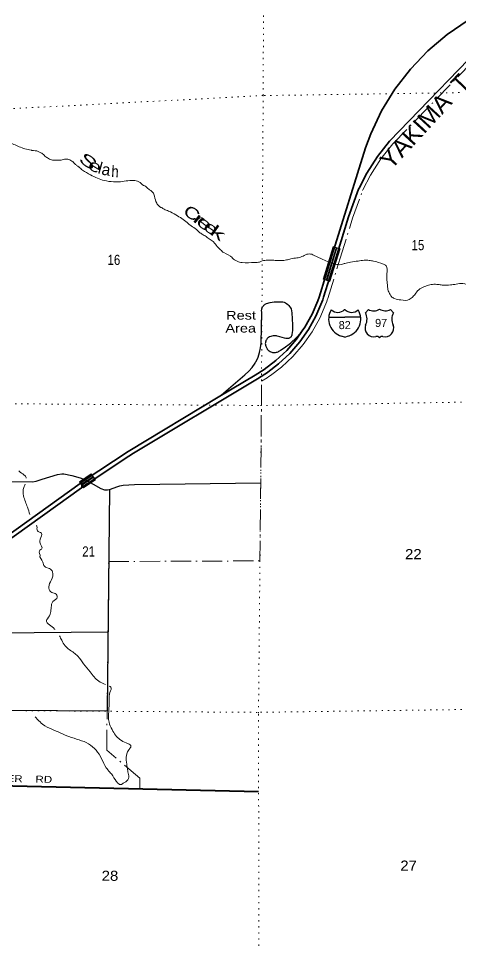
# Model space of a CAD drawing. Header units: feet. Extents: x -6 to 252658, y -374658 to -170635.
# Drawn here: x 135743 to 143383, y -304377 to -288362 of the extents above; entities that cross this region are included whole.
import ezdxf
from ezdxf.enums import TextEntityAlignment as Align

# ---------------------------------------------------------------- set-up
doc = ezdxf.new("R2010")
doc.units = ezdxf.units.FT
doc.header["$LTSCALE"] = 70
doc.header["$PDMODE"] = 32
doc.header["$PDSIZE"] = 35
doc.linetypes.add('DOT_DASHED', pattern=[7.7, 5, -1.2, 0.3, -1.2])
doc.linetypes.add('DOTTED', pattern=[1.5, 0.3, -1.2])
for name, color, linetype, lineweight in [('15', 7, 'Continuous', 25), ('16', 7, 'Continuous', 25), ('18', 7, 'Continuous', 35), ('26', 7, 'Continuous', 40), ('27', 7, 'Continuous', 13), ('29', 7, 'Continuous', 25), ('39', 7, 'Continuous', 13), ('44', 7, 'DOT_DASHED', 13), ('45', 7, 'Continuous', 25), ('55', 7, 'Continuous', 13), ('7', 7, 'DOTTED', 13)]:
    doc.layers.add(name, color=color, linetype=linetype, lineweight=lineweight)
doc.layers.add('41', color=7, linetype='Continuous')

msp = doc.modelspace()

# ---------------------------------------------------------------- linework, layer by layer
at = {"layer": '15'}
for p, q in [((141118.37, -293537.54), (141394.78, -293537.54)), ((141391.08, -293406.07), (141393.98, -293403.16)), ((141397.15, -293405.54), (141393.72, -293403.16)), ((141394.78, -293883.12), (141330.89, -293865.16)), ((141394.25, -293883.38), (141457.88, -293864.64))]:
    msp.add_line(p, q, dxfattribs=at)
msp.add_lwpolyline([(141670.14, -293537.54), (141394.25, -293537.54), (141394.78, -293537.54)], dxfattribs=at)
for centre, radius, start, end in [((141421, -293572.64), 306.13, 148.44439, 254.43381), ((141272.4, -293290.04), 165.66, 227.34181, 315.81194), ((141516.09, -293290.04), 165.66, 224.18844, 312.69399), ((141367.49, -293572.64), 306.13, 283.08087, 31.62481)]:
    msp.add_arc(centre, radius, start, end, dxfattribs=at)
at = {"layer": '16'}
for p, q in [((141751.83, -293462.98), (141803.14, -293404.22)), ((141994.9, -293398.25), (141994.62, -293398.45)), ((142186.99, -293404.13), (142238.38, -293462.98))]:
    msp.add_line(p, q, dxfattribs=at)
for centre, radius, start, end in [((141558.85, -293573.61), 222.05, 332.97043, 29.75871), ((141894.22, -293246.56), 182.07, 239.97227, 303.45418), ((142096, -293247.06), 181.52, 236.33975, 300.08743), ((142095.99, -293246.56), 182.07, 236.54582, 236.59441), ((142431.35, -293573.61), 222.05, 150.24129, 207.02957), ((141898.04, -293728.51), 151.42, 159.09177, 283.81923), ((142092.16, -293728.51), 151.42, 256.18077, 20.90823)]:
    msp.add_arc(centre, radius, start, end, dxfattribs=at)
for centre, major_axis, start_param, end_param in [((141953.38, -293927.33), (-19.56, 51.67), 4.95877769, 6.28318531), ((142036.83, -293927.33), (19.56, 51.67), 0, 1.32637542)]:
    msp.add_ellipse(centre, major_axis=major_axis, ratio=0.929097, start_param=start_param, end_param=end_param, dxfattribs=at)
at = {"layer": '18'}
for points in [[(140658.4, -293777.91), (140704, -293712.85), (140828.37, -293488.73), (140928.64, -293252.83), (140949.82, -293192.27), (141171.92, -292475.48), (141751.66, -290604.51), (141844.07, -290360.61), (142033.43, -289964.16), (142263.2, -289589.68), (142530.85, -289241.27), (142833.45, -288922.75), (143167.69, -288637.6), (143529.91, -288388.95)], [(132453.29, -299638.99), (136648.61, -296628.1), (136899.25, -296448.22), (136924.61, -296430.02), (136949.25, -296413.69), (137655.4, -295945.6), (137681.6, -295928.23), (137705.4, -295913.92), (139881.35, -294605.37), (140011.07, -294524.22), (140037.75, -294507.53), (140061.07, -294489.97), (140249.25, -294348.31), (140442.54, -294168.24), (140615.95, -293968.95), (140767.58, -293752.63), (140895.77, -293521.64), (140999.1, -293278.52), (141012.19, -293241.1), (141021.15, -293215.47), (141028.7, -293191.1), (141243.92, -292496.52), (141459.53, -291800.69), (141634.76, -291317.96), (141641.86, -291301.28), (141775.05, -291040.81), (141959.06, -290753.7), (142172.08, -290487.39), (144047.76, -288548.34)], [(139232.13, -294908.28), (139842.13, -294541.44), (139996.29, -294445), (140201.07, -294290.84), (140388.62, -294116.12), (140556.87, -293922.75), (140658.4, -293777.91)], [(132115.36, -299813.89), (132154.14, -299779.99), (132187.67, -299753.47), (132408.14, -299579.08), (136810.41, -296419.67), (136881.69, -296368.51), (137641.75, -295864.68), (139232.13, -294908.28)]]:
    msp.add_lwpolyline(points, dxfattribs=at)
at = {"layer": '26'}
msp.add_lwpolyline([(139899.15, -301763.01), (134635.61, -301642.9), (132665.33, -301646.08), (132122.57, -301646.96), (132069.28, -301643.43), (132016.64, -301634.36), (131965.25, -301619.83), (131915.65, -301600.01), (131868.4, -301575.11), (131824, -301545.41), (131818.12, -301540.95), (131346.25, -301165.36), (131239.16, -301080.12)], dxfattribs=at)
at = {"layer": '29'}
msp.add_line((137292.97, -299000.42), (134689.88, -299022.35), dxfattribs=at)
for points in [[(129445.27, -296369.32), (135984.79, -296390.38), (136050.68, -296380.25), (136155.47, -296344.46), (136418.28, -296263.33), (136490.89, -296254.25), (136527.2, -296256.52), (136665.43, -296285.05), (136808.58, -296322.36), (136902.25, -296359.79), (137167.1, -296510.92), (137230.64, -296531.23), (137282.83, -296533.5), (137319.66, -296527.25), (137462.24, -296471.24), (137496.13, -296460.85), (137555.12, -296451.77), (137751.35, -296437.57), (139938, -296411.48)], [(137321.55, -296526.51), (137277.16, -300369.1), (134697.28, -300350.38)]]:
    msp.add_lwpolyline(points, dxfattribs=at)
at = {"layer": '39'}
for points in [[(131997.74, -289882.49), (132072.64, -289810.75), (132102, -289772.04), (132237.99, -289640.88), (132437.5, -289472.33), (132504.73, -289418.8), (132691.43, -289314.72), (132829.97, -289211.6), (132948.95, -289134.96), (133214.53, -288957.05), (133339.21, -288864.25), (133423.92, -288780.27), (133504.34, -288682.34), (133524.21, -288671.91), (133614.86, -288583.81), (133628.75, -288575.5), (133680.2, -288536.34), (133797.4, -288471.77), (133858.65, -288420.38), (134015.72, -288340.96), (134063.22, -288305.89), (134080.86, -288283.47), (134169.92, -288217.46), (134258.45, -288123.39), (134268.13, -288105.13), (134341.22, -288043.46), (134490.46, -287974.24), (134567.79, -287924.53), (134636.68, -287852.91), (134725.28, -287762.84), (134776.88, -287731.7), (134782.87, -287729.58), (134842.6, -287704.29), (134919.51, -287632.52), (135014.41, -287556.37), (135096.92, -287462.41), (135139.48, -287379.28), (135202.03, -287291.75), (135258.99, -287226.39), (135328.18, -287170.83), (135411.58, -287122.99), (135641.75, -286981.91), (135683.19, -286944.97), (135776.12, -286870.86), (135892.59, -286768.19), (135910.34, -286751.78), (135986.98, -286665.96), (136111.28, -286553.1), (136166.67, -286509.85), (136221.5, -286438.51), (136282.66, -286383.11), (136353.41, -286303.44), (136377.22, -286288.9), (136456.21, -286221.1), (136536.67, -286125.18), (136607.21, -286035.48), (136667.03, -285909.86), (136728.3, -285756.14), (136755.58, -285713.46), (136782.2, -285636.67), (136793.12, -285578.26), (136796.87, -285564.15), (136865.85, -285394.21), (136886.46, -285317.55), (136911.54, -285264.88), (136970.22, -285081.11), (137023.82, -284945.6), (137051.11, -284902.9), (137113.58, -284811.36), (137229.62, -284686.63), (137318.46, -284608.58), (137368.06, -284577.49), (137399.51, -284542.75), (137561.25, -284393.02), (137691.45, -284274.01), (137705.35, -284265.71), (137788.41, -284199.83), (137848.06, -284170.54), (137997.27, -284099.31), (138066.54, -284047.75), (138162.95, -283945.49), (138215.63, -283866.17), (138325.75, -283643.24), (138339.14, -283608.86), (138382.14, -283547.8), (138399.78, -283447.35), (138407.11, -283370.37), (138410.77, -283264.07), (138418.11, -283176.1), (138424.94, -283061.37), (138422.65, -283047.36), (138406.97, -282963.41), (138352.13, -282908.52), (138308.14, -282857.21), (138282.48, -282824.22), (138231.17, -282776.57), (138101.86, -282654.54)], [(129180.52, -292447.38), (129268.81, -292341.26), (129348.29, -292195.19), (129394.78, -292107.98), (129443.82, -292048.8), (129494.91, -291991.6), (129529.84, -291928.69), (129561.28, -291893.95), (129740.76, -291727.8), (129835.61, -291649.65), (129884.76, -291596.48), (129939.91, -291541.2), (130042.71, -291458.87), (130232.61, -291312.58), (130337.5, -291234.22), (130390.44, -291168.94), (130404.21, -291154.62), (130443.73, -291121.72), (130550.92, -290955.03), (130601.54, -290873.75), (130676.09, -290783.97), (130693.84, -290767.56), (130705.22, -290733.21), (130811.85, -290640.78), (130883.01, -290583.16), (130964.39, -290535.36), (131035.94, -290497.81), (131137.59, -290459.65), (131207.44, -290438.17), (131293.5, -290424.39), (131303.5, -290422.19), (131478.14, -290420.66), (131554.09, -290403.07), (131621.78, -290373.62), (131715.97, -290261.37), (131771.35, -290218.11), (131842.97, -290184.56), (131894.64, -290157.44), (131969.82, -290099.74), (132058.93, -290035.74), (132137.84, -289963.92), (132277.8, -289830.68), (132372.58, -289748.52), (132497.96, -289691.81), (132547.67, -289666.73), (132654.6, -289590.33), (132660.59, -289588.2), (132785.82, -289523.49), (132845.13, -289476.13), (132870.87, -289457.56), (133006.29, -289400.65), (133016.14, -289390.42), (133057.81, -289365.51), (133178.25, -289260.75), (133316.33, -289133.56), (133458.69, -289020.34), (133502.18, -288985.35), (133569.79, -288951.89), (133589.82, -288949.47), (133654, -288946.18), (133703.59, -288915.08), (133711.47, -288906.89), (133877.4, -288767.1), (133999.77, -288658.3), (134138.12, -288545.16), (134286.74, -288443.84), (134439.36, -288342.45), (134609.79, -288226.65), (134643.28, -288193.87), (134779.2, -288058.71), (134817.05, -288043.9), (134836.62, -288017.42), (134854.53, -288009.03), (134919.51, -287943.52), (135073.33, -287799.96), (135079.27, -287795.83), (135213.77, -287690.79), (135252.07, -287637.91), (135323.54, -287564.61), (135462.83, -287421.65), (135550.8, -287330.01), (135653.44, -287227.38), (135710.25, -287165.07), (135774.4, -287097.26), (135888.03, -286987.29), (135930.18, -286956.14), (136088.7, -286806.77), (136195, -286709.63), (136358.12, -286541.02), (136496.48, -286398.97), (136507.48, -286373.31), (136659.59, -286212.03), (136720.07, -286140.56), (136797.05, -286041.59), (136835.54, -285982.94), (136859.36, -285951.79), (136914.34, -285814.33)], [(134248.65, -289848.19), (134304.58, -289898.55), (134387.74, -289971.74), (134471.38, -290087.05), (134579.31, -290218.11), (134660.03, -290255.22), (134894.36, -290382.71), (135017.27, -290423.31), (135172.16, -290451.47), (135377.21, -290479.02), (135564.26, -290510.8), (135753.8, -290584.68), (135854.59, -290621.54), (135961.26, -290646.3), (135973.33, -290648.16), (136083.94, -290666.84), (136132.41, -290692.32), (136160.68, -290706.01), (136215.49, -290759.5), (136247.84, -290779.16), (136312.46, -290812.45), (136390.82, -290819.51), (136479.1, -290816.41), (136559.19, -290799.36), (136633.63, -290814.48), (136696.33, -290855.84), (136739.03, -290901.45), (136781.52, -290931.01), (136793.68, -290940.89), (136850.44, -290988.33), (136991.93, -291072.83), (137231.93, -291170.16), (137386.74, -291192.32), (137479.08, -291193.18), (137733.69, -291167.95), (137828.3, -291190.85), (137907.32, -291254.07), (137949.72, -291275.61), (137998.43, -291321.14), (138049, -291354.62), (138085.72, -291404.31), (138098.23, -291444.28), (138137.77, -291564.16), (138180.52, -291615.79), (138202.79, -291631.56), (138218.94, -291639.39), (138265.45, -291668.89), (138342.09, -291700.04), (138469.32, -291766.67), (138665.58, -291900.65), (138708.2, -291940.25), (138803.25, -292001.26), (138886.42, -292076.45), (138941.01, -292109.88), (139011.79, -292155.14), (139141.47, -292259.86), (139165.94, -292291.65), (139243.16, -292372.95), (139299.92, -292420.39), (139443.44, -292506.88), (139449.56, -292514.83), (139530.48, -292569.99), (139572.84, -292587.52), (139615.06, -292593.02), (139835.83, -292592.29), (139920.03, -292583.21), (139965.95, -292562.59)], [(139965.95, -292562.59), (140008, -292554.04), (140114.34, -292550.72), (140214.75, -292555.5), (140383.26, -292547.39), (140463.3, -292526.33), (140565.51, -292513.03), (140649.53, -292489.93), (140739.38, -292448.69), (140777.44, -292442.2), (140866.04, -292467.19), (141015.44, -292541.56), (141232.82, -292619.3)], [(141232.78, -292619.3), (141335.56, -292625.86), (141373.55, -292613.35), (141395.59, -292609.07), (141493.64, -292583.79), (141625.91, -292566.1), (141730.12, -292552.77), (141818.47, -292555.69), (141892.86, -292566.81), (142064.08, -292618.85), (142110.56, -292646.36), (142122.98, -292678.3), (142126.18, -292780.57), (142132.64, -292989.13), (142139.27, -293041.21), (142164.27, -293119.13), (142194.93, -293166.9), (142201.07, -293176.85), (142257.74, -293216.27), (142368.42, -293240.97), (142512.84, -293233.18), (142546.68, -293208.68), (142600.27, -293157.87), (142657.6, -293082.93), (142743.22, -293023.7), (142821.13, -292992.64), (142915.22, -292971.41), (143015.58, -292972.18), (143083.94, -292981.37), (143224.41, -292979.62), (143326.62, -292966.33), (143442.92, -292956.87), (143561.64, -292981.47), (143571.67, -292981.35), (143714.24, -292987.62), (143752.28, -292979.12), (143846.05, -292929.81), (143898.06, -292915.13), (143972.43, -292924.24), (144045.33, -292979.51), (144109.86, -293004.78), (144202.32, -293015.68), (144316.49, -292996.22), (144356.37, -292973.66), (144558.52, -292925.02), (144614.6, -292914.29), (144716.13, -292842.82), (144724.11, -292838.71), (144789.71, -292783.73), (144879.7, -292756.55), (145074.86, -292796.26), (145159.45, -292821.29), (145218.24, -292870.72), (145248.81, -292910.46), (145283.82, -292986.26), (145297.1, -293092.42), (145277.73, -293152.84), (145234.27, -293211.55), (145188.45, -293242.21), (145064.55, -293287.88), (145006.75, -293322.7), (144977.11, -293363.18), (144975.41, -293389.28), (145008.34, -293459.09), (145099.73, -293550.24), (145115.97, -293566.08), (145172.89, -293627.57), (145341.12, -293767.92), (145389.63, -293797.41), (145420.13, -293831.13), (145472.76, -293868.6), (145523.83, -293944.2), (145609.21, -294037.43), (145643.75, -294073.12), (145780.72, -294286.07), (145827.62, -294349.69), (145947.46, -294470.57), (145959.66, -294484.46), (146034.68, -294549.74), (146123.38, -294582.75), (146231.75, -294581.41), (146287.83, -294570.68), (146487.74, -294502.02), (146527.64, -294481.46)], [(135748.32, -296203.75), (135773.24, -296226.99), (135855.68, -296286.4), (135878.48, -296328.32)], [(135860.06, -296435.26), (135834.48, -296487.96), (135831.56, -296636.67), (135898.62, -296833.17), (135937.8, -296958.76)], [(136052.74, -297144.6), (136061.33, -297165), (136069.43, -297240.98), (136139.27, -297284.75), (136120.57, -297383.8), (136114.47, -297440.25), (136140.7, -297559.84), (136115.08, -297574.78), (136116.09, -297661.56)], [(136119.3, -297660.94), (136118.12, -297663.04), (136166.5, -297783.87), (136191.07, -297855.32), (136278.91, -297896.47), (136333.18, -297954.84), (136310.04, -298100.23), (136267.59, -298210.15), (136304.83, -298299.23), (136378.2, -298328.83), (136414.61, -298393.85), (136338.8, -298468.76), (136309.99, -298566.15), (136297.18, -298660.98), (136246.49, -298765.16), (136225.38, -298794), (136280.27, -298870.43), (136367.21, -298943.74), (136373.33, -298950.16)], [(136453.16, -299060.52), (136492.49, -299138.23), (136550.14, -299236.65), (136700.9, -299353.95), (136771.37, -299415.78), (136870.35, -299546.91), (136981.72, -299687.66), (137131.85, -299845.15), (137249.74, -299905)], [(137313.6, -299932.35), (137342.49, -299950.33), (137327.53, -300041.22), (137313.68, -300164.2), (137304.79, -300373.37)], [(137304.79, -300373.37), (137311.15, -300557.91), (137363.81, -300686.63), (137500.45, -300860.65), (137606.84, -300915.21), (137661.87, -300937.41), (137690.88, -300962.52), (137668.58, -301015.5), (137622.88, -301089.38), (137614.49, -301254.34), (137630.2, -301360.24), (137642.99, -301440.13), (137648.18, -301532.33), (137634.45, -301557.81), (137619.41, -301577.15), (137578.18, -301601.02), (137531.33, -301633.01), (137524.89, -301637.3), (137464.03, -301612.99), (137377.37, -301489.47), (137324.84, -301423), (137261.99, -301348.86), (137182.19, -301190.95), (137086.74, -301045.64), (136956.26, -300933.67), (136795.11, -300864.93), (136616.24, -300806.84), (136467.34, -300743.7), (136318.44, -300680.56), (136160.68, -300593.63), (136073.47, -300512.3), (136031.73, -300467.55)]]:
    msp.add_spline(points, degree=3, dxfattribs=at)
at = {"layer": '44'}
for points in [[(139952.85, -294649.11), (140050.85, -294587.8), (140080.27, -294569.39), (140106.18, -294549.89), (140297.5, -294405.87), (140496.54, -294220.44), (140675.11, -294015.22), (140831.25, -293792.46), (140963.26, -293554.6), (141069.08, -293305.6), (141082.99, -293265.86), (141092.39, -293238.95), (141100.34, -293213.3), (141315.56, -292518.72), (141530.64, -291824.6), (141704.56, -291345.46), (141709.84, -291333.08), (141840.16, -291078.21), (142020.08, -290797.48), (142228.44, -290537), (144100.61, -288601.58)], [(157535.27, -310872.72), (155790.5, -310884.04), (145191.11, -310946.39), (139887.65, -310952.78), (139908.89, -305686.29), (134609.69, -305672.76), (134675.07, -301643.34), (137844.69, -301718.87), (137845.02, -301529.86), (137270.89, -301043.13), (137305.11, -297773.46), (139925.1, -297762.28), (139950.91, -295060.58), (139952.68, -294649.19)]]:
    msp.add_lwpolyline(points, dxfattribs=at)
at = {"layer": '45'}
for points in [[(139232.13, -294908.28), (139261.61, -294882.89), (139664.97, -294535.6), (139730.15, -294475.81), (139788.73, -294409.54), (139840.06, -294337.51), (139850.89, -294320.03), (139858.5, -294305.78), (139893, -294230.1), (139919.4, -294151.24), (139937.41, -294070.05), (139946.84, -293987.42), (139955.83, -293448.01), (139954.55, -293433.88), (139954.76, -293419.7), (139956.45, -293405.62), (139959.6, -293391.79), (139964.18, -293378.37), (139970.13, -293365.5), (139977.4, -293353.32), (139985.9, -293341.97), (139995.55, -293331.57), (140006.22, -293322.24), (140017.82, -293314.07), (140030.2, -293307.16), (140036.74, -293304.16), (140103.46, -293285.95), (140171.72, -293274.81), (140240.77, -293270.88), (140309.86, -293274.18), (140320.62, -293275.56), (140345.65, -293278.76), (140370.62, -293291.76), (140387.79, -293302.78), (140406.77, -293317.97), (140424.05, -293335.05), (140439.45, -293353.85), (140452.81, -293374.15), (140463.96, -293395.74), (140464.34, -293396.58), (140479.96, -293463.39), (140492, -293669.96), (140488.65, -293766.9), (140479.5, -293839.03), (140477.98, -293847.52), (140475.58, -293855.81), (140472.33, -293863.8), (140468.26, -293871.41), (140463.41, -293878.55), (140457.85, -293885.14), (140451.63, -293891.12), (140444.82, -293896.42), (140437.49, -293900.97), (140429.72, -293904.73), (140421.61, -293907.66), (140413.23, -293909.73), (140404.68, -293910.91), (140397.95, -293911.13), (140373.05, -293907.42), (140347.95, -293901.21), (140271.51, -293880.35), (140245.93, -293873.37), (140221.51, -293866.29), (140214.76, -293864.62), (140194.18, -293861.75), (140173.41, -293861.06), (140152.68, -293862.54), (140132.22, -293866.17), (140112.26, -293871.93), (140093, -293879.74), (140074.67, -293889.52), (140073.75, -293890.18), (140062.91, -293898.91), (140053.05, -293908.72), (140044.26, -293919.51), (140036.66, -293931.17), (140030.31, -293943.55), (140025.29, -293956.53), (140021.66, -293969.96), (140019.45, -293983.69), (140018.68, -293997.59), (140019.38, -294011.48), (140021.52, -294025.23), (140025.09, -294038.68), (140025.25, -294039.1), (140036.31, -294064.06), (140051.4, -294089.1), (140052.36, -294090.52), (140062.69, -294102.82), (140074.24, -294113.96)], [(140074.24, -294113.96), (140086.9, -294123.84), (140100.52, -294132.34), (140114.95, -294139.38), (140130.04, -294144.86), (140145.62, -294148.74), (140161.52, -294150.97), (140177.57, -294151.52), (140193.58, -294150.39), (140209.39, -294147.6), (140224.83, -294143.16), (140239.71, -294137.14), (140253.88, -294129.6), (140267.19, -294120.61), (140279.48, -294110.29), (140342.97, -294070.58), (140454.31, -293987.78), (140556.38, -293893.78), (140626.06, -293814.64), (140658.4, -293777.91)]]:
    msp.add_lwpolyline(points, dxfattribs=at)
at = {"layer": '55'}
for p, q in [((141254.03, -292334.11), (141078.98, -292901.35)), ((136833.39, -296446.52), (137039.58, -296305.12))]:
    msp.add_line(p, q, dxfattribs=at)
for points in [[(141313.75, -292352.54), (141138.7, -292919.78), (141019.25, -292882.91), (141194.31, -292315.69)], [(141243.82, -292339.94), (141200.09, -292326.45), (141030.17, -292877.21), (141073.9, -292890.7)], [(141303.24, -292358.12), (141259.19, -292344.53), (141089.43, -292894.63), (141133.48, -292908.22)], [(136798.05, -296394.97), (137004.22, -296253.58), (137074.91, -296356.67), (136868.73, -296498.06)], [(137002.14, -296264.69), (136809.16, -296397.02), (136835.45, -296435.4), (137028.44, -296303.06)], [(136844.5, -296448.59), (137037.49, -296316.25), (137063.79, -296354.6), (136870.79, -296486.94)]]:
    msp.add_lwpolyline(points, close=True, dxfattribs=at)
msp.add_point((136848.94, -296469.19), dxfattribs=at)
at = {"layer": '7'}
for points in [[(140039.86, -320195.91), (139958.24, -316330.82), (139887.7, -310963.72), (139908.92, -305691.76), (139900.86, -300404.25), (139950.91, -295060.58), (139980.77, -289697.67), (140002.53, -284352.86), (139991.15, -278955.12), (139986.27, -274438.94)], [(143380.83, -289647.53), (139978.95, -289698.59), (134808.47, -289968.16), (134195.53, -289947.3)], [(129880.16, -294980.77), (134634.83, -295032.55), (139932.7, -295069.81), (145225.35, -294981.36), (150496.25, -294922.41), (155722.35, -294847.47), (157424.91, -294825.81)], [(157461.87, -300199.94), (155793.46, -300186.02), (150485.97, -300263.14), (145206.08, -300313.91), (139878.86, -300387.95), (134686.12, -300350.12), (129359.3, -300327.8), (128956.31, -300320.96)]]:
    msp.add_lwpolyline(points, dxfattribs=at)

# ---------------------------------------------------------------- texts
at = {"layer": '15'}
msp.add_text('82', height=140, dxfattribs=at).set_placement((141393.89, -293745.65), align=Align.CENTER)
at = {"layer": '16'}
msp.add_text('97', height=140, dxfattribs=at).set_placement((142024.79, -293708.76), align=Align.CENTER)
at = {"layer": '27', "width": 1.25}
msp.add_text('CENTER    RD', height=120, rotation=358.693, dxfattribs=at).set_placement((134988.3, -301580.06))
at = {"layer": '41'}
for s, rotation, width, p in [('S', 324.613, 1.7, (136891.48, -290916.19)), ('e', 329.376, 1.5, (137021.54, -291005.88)), ('h', 357.099, 0.85, (137410.77, -291112.3)), ('C', 327.334, 1.4, (138691.46, -291819.23)), ('r', 322.931, 1.9, (138812.5, -291916.51)), ('e', 322.283, 1.75, (138906.66, -291991.47)), ('e', 325.959, 1.6, (139024.63, -292073.71)), ('k', 324.852, 1.85, (139139.18, -292158.74))]:
    msp.add_text(s, height=200, rotation=rotation, dxfattribs=dict(at, width=width)).set_placement(p, align=Align.CENTER)
for s, rotation, p in [('l', 344.374, (137134.19, -291050.2)), ('a', 351.66, (137247.14, -291079.21))]:
    msp.add_text(s, height=200, rotation=rotation, dxfattribs=at).set_placement(p, align=Align.CENTER)
at = {"layer": '44'}
msp.add_text('T', height=300, rotation=45.952, dxfattribs=at).set_placement((143505.66, -289593.89), align=Align.CENTER)
at = {"layer": '44', "width": 1.05}
msp.add_text('YAKIMA', height=300, rotation=47.452, dxfattribs=at).set_placement((142195.34, -290999.54))
at = {"layer": '45', "width": 1.25}
for s, p in [('Rest', (139340.35, -293581.14)), ('Area', (139327.03, -293804.97))]:
    msp.add_text(s, height=150, dxfattribs=at).set_placement(p)
at = {"layer": '7'}
for s, width, p in [('15', 0.85, (142551.72, -292377.54)), ('16', 0.85, (137284.33, -292633.39)), ('21', 0.85, (136846.96, -297686.82)), ('22', 1.1, (142439.31, -297733.61)), ('27', 1.1, (142356.74, -303131.78)), ('28', 1.1, (137183.84, -303307.51))]:
    msp.add_text(s, height=175.7, dxfattribs=dict(at, width=width)).set_placement(p)

doc.saveas('drawing.dxf')
